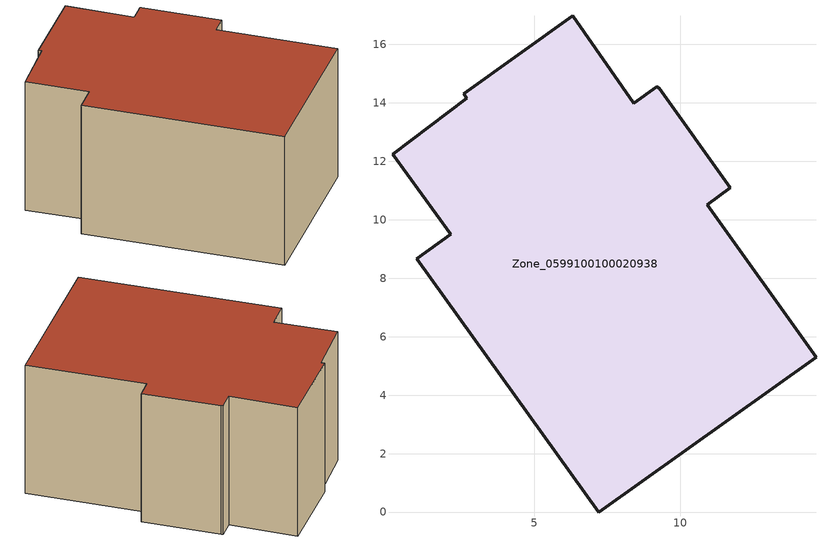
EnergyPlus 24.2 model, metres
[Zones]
Zone_0599100100020938
 floor ground (C_G): 9.19,14.55 9.28,14.49 11.71,11.09 10.92,10.51 14.64,5.3 7.21,0 0.99,8.67 2.14,9.51 0.16,12.24 2.69,14.15 2.59,14.3 6.33,16.97 8.4,13.98 z0
 wall outside (C_F): 0.99,8.67 7.21,0 14.64,5.3 10.92,10.51 11.71,11.09 9.28,14.49 9.19,14.55 8.4,13.98 6.33,16.97 2.59,14.3 2.69,14.15 0.16,12.24 2.14,9.51 0.99,8.67 z0:7.48
 roof outside (C_R): 9.28,14.49 9.19,14.55 8.4,13.98 6.33,16.97 2.59,14.3 2.69,14.15 0.16,12.24 2.14,9.51 0.99,8.67 7.21,0 14.64,5.3 10.92,10.51 11.71,11.09 z7.48
[BUILDING]
Pand.0599100100020938: North Axis=0; Terrain=City; Loads Convergence Tolerance Value=0.04; Temperature Convergence Tolerance Value=0.4; Solar Distribution=FullExterior; Maximum Number of Warmup Days=25; Minimum Number of Warmup Days=1
[Site:Location]
Rotterdam.The.Hague.AP_ZH_NLD Design_Conditions: Latitude=51.96; Longitude=4.45; Time Zone=1; Elevation=-4.5
[SITE:GROUNDTEMPERATURE:BUILDINGSURFACE]
18, 18, 18, 18, 18, 18, 18, 18, 18, 18, 18, 18
[MATERIAL] Thermal Absorptance=0.9; Solar Absorptance=0.7; Visible Absorptance=0.7
Name | Roughness | Thickness | Conductivity | Density | Specific Heat
G.D.2015-2018 | MediumSmooth | 0.15 | 0.0428571 | 540 | 1210
F.D.2015-2018 | Rough | 0.3 | 0.0666667 | 1920 | 840
R.D.2015-2018 | MediumRough | 0.2 | 0.0333333 | 1500 | 1000
[CONSTRUCTION]
C_G: G.D.2015-2018
C_F: F.D.2015-2018
C_R: R.D.2015-2018
[ZONE]
Zone_0599100100020938: Type=1; Multiplier=1; Ceiling Height=Autocalculate; Volume=Autocalculate; Floor Area=autocalculate; Part of Total Floor Area=Yes
[ZONEINFILTRATION:DESIGNFLOWRATE]
Infil_Zone_0599100100020938: Zone or ZoneList or Space or SpaceList=Zone_0599100100020938; Schedule=AlwaysOn; Design Flow Rate Calculation Method=Flow/Area; Flow Rate per Floor Area=0.0021; Constant Term Coefficient=1; Temperature Term Coefficient=0; Velocity Term Coefficient=0; Velocity Squared Term Coefficient=0
[HVACTEMPLATE:ZONE:IDEALLOADSAIRSYSTEM]
Zone_0599100100020938: Maximum Heating Supply Air Temperature=50; Minimum Cooling Supply Air Temperature=13; Maximum Heating Supply Air Humidity Ratio=0.0156; Minimum Cooling Supply Air Humidity Ratio=0.0077; Heating Limit=NoLimit; Cooling Limit=NoLimit; Dehumidification Control Type=ConstantSensibleHeatRatio; Cooling Sensible Heat Ratio=0.7; Dehumidification Setpoint=60; Humidification Control Type=None; Humidification Setpoint=30; Outdoor Air Method=None; Outdoor Air Flow Rate per Person=0.00944; Outdoor Air Flow Rate per Zone Floor Area=0; Outdoor Air Flow Rate per Zone=0; Demand Controlled Ventilation Type=None; Outdoor Air Economizer Type=NoEconomizer; Heat Recovery Type=None; Sensible Heat Recovery Effectiveness=0.7; Latent Heat Recovery Effectiveness=0.65
[ZONECONTROL:THERMOSTAT]
ThermostatControl_Zone_0599100100020938: Zone or ZoneList=Zone_0599100100020938; Control Type Schedule=DualSetpointControlType; Control 1=Thermostat_Zone_0599100100020938; Temperature Difference Between Cutout And Setpoint=0
[THERMOSTATSETPOINT:DUALSETPOINT]
Thermostat_Zone_0599100100020938: Heating Setpoint Temperature Schedule=HeatingSetpoint_Zone_0599100100020938; Cooling Setpoint Temperature Schedule=CoolingSetpoint_Zone_0599100100020938
[SCHEDULE:COMPACT]
HeatingSetpoint_Zone_0599100100020938: Through: 12/31, For: AllDays, Until: 24:00, 21
CoolingSetpoint_Zone_0599100100020938: Through: 12/31, For: AllDays, Until: 24:00, 24
DualSetpointControlType: Through: 12/31, For: AllDays, Until: 24:00, 4
AlwaysOn: Through: 12/31, For: AllDays, Until: 24:00, 1
